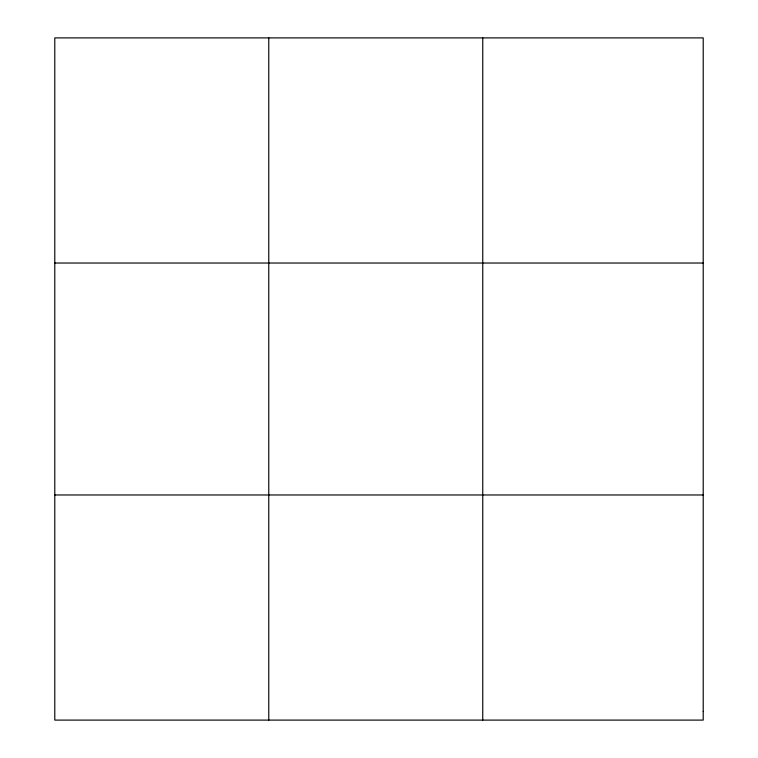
<?xml version="1.0" encoding="UTF-8"?>
<svg xmlns="http://www.w3.org/2000/svg" width="758" height="758" viewBox="0 0 758 758"><rect width="100%" height="100%" fill="white"/><g stroke="black" fill="none" stroke-linecap="round" stroke-linejoin="round"><path stroke-width="1.14" d="M268.768 37.9L268.768 720.1M482.751 37.9L482.751 720.1M54.784 263.026L703.216 263.026M54.784 494.974L703.216 494.974M703.216 711.44L703.216 720.1L54.784 720.1L54.784 37.9L703.216 37.9L703.216 711.44"/></g></svg>
